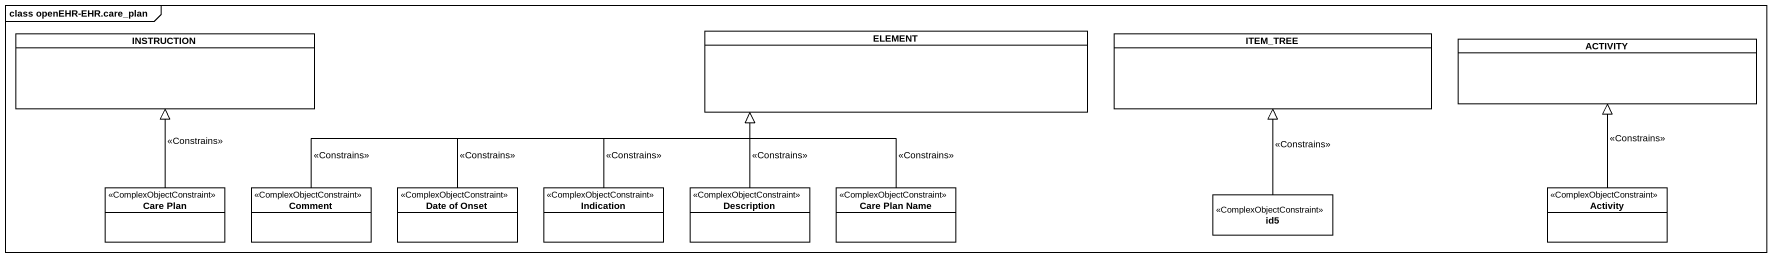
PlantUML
@startuml
mainframe class openEHR-EHR.care_plan
hide circle
hide empty members
class INSTRUCTION
class ELEMENT
class ITEM_TREE
class ACTIVITY
class "Care Plan" as Care_Plan <<ComplexObjectConstraint>>
class Comment <<ComplexObjectConstraint>>
class "Date of Onset" as Date_of_Onset <<ComplexObjectConstraint>>
class Indication <<ComplexObjectConstraint>>
class Description <<ComplexObjectConstraint>>
class "Care Plan Name" as Care_Plan_Name <<ComplexObjectConstraint>>
class id5 <<ComplexObjectConstraint>>
class Activity <<ComplexObjectConstraint>>
Care_Plan -up-|> INSTRUCTION : <<Constrains>>
Comment -right-|> ELEMENT : <<Constrains>>
Date_of_Onset -right-|> ELEMENT : <<Constrains>>
Indication -right-|> ELEMENT : <<Constrains>>
Description -up-|> ELEMENT : <<Constrains>>
Care_Plan_Name -up-|> ELEMENT : <<Constrains>>
id5 -up-|> ITEM_TREE : <<Constrains>>
Activity -up-|> ACTIVITY : <<Constrains>>
@enduml
